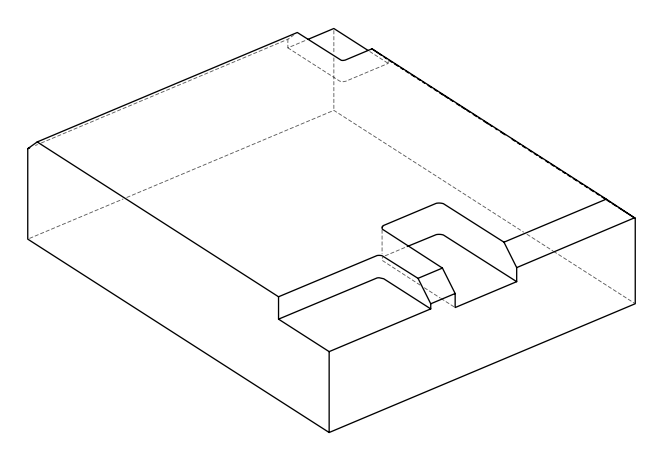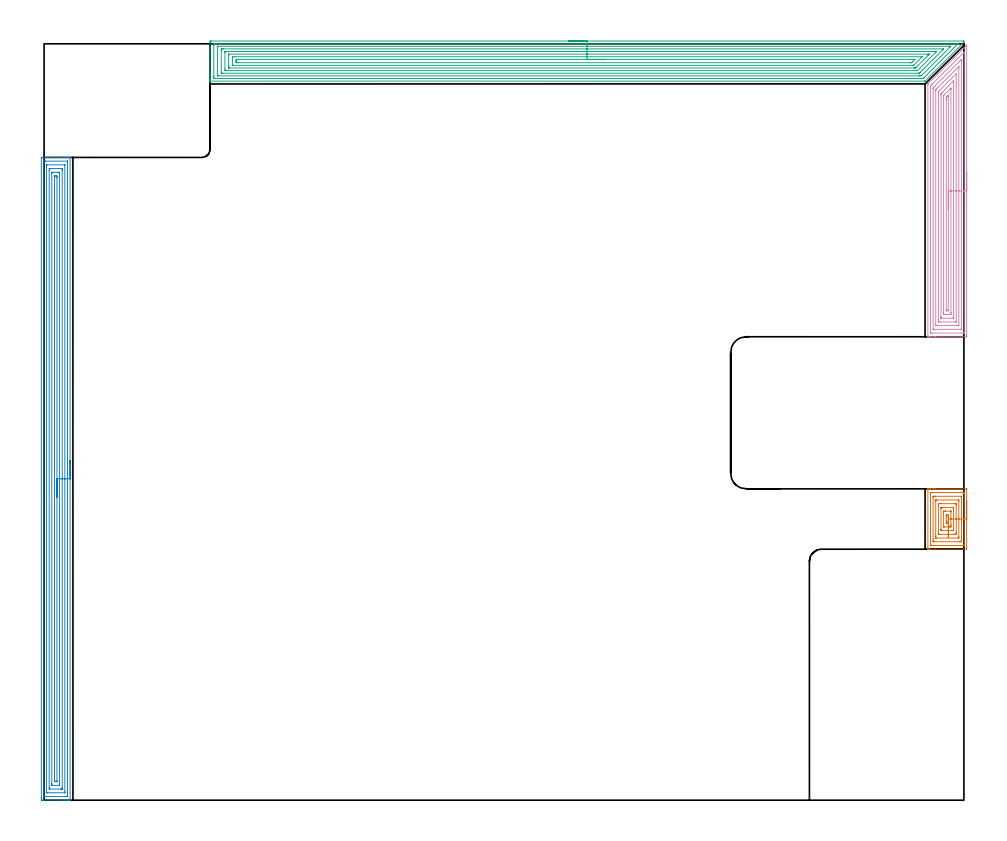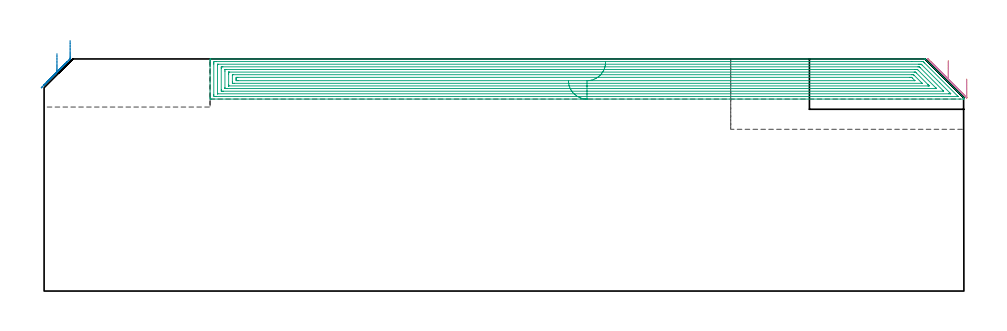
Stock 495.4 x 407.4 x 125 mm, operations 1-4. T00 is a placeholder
(PLAN: 7 operations, 3 tool changes, 140.9 min)
(1 AREA_MILL | FG_CHAMFER_SURFACE | UGT0205_001 | 2.36 min | 10584 mm3)
(2 AREA_MILL_1 | FG_CHAMFER_SURFACE_1 | UGT0205_001 | 16.87 min | 42464 mm3)
(3 AREA_MILL_2 | FG_CHAMFER_SURFACE_2 | UGT0205_001 | 25.7 min | 96458 mm3)
(4 AREA_MILL_3 | FG_CHAMFER_SURFACE_3 | UGT0205_001 | 9.68 min | 33121 mm3)
(5 MILL_CORNER_NOTCH_RECTANGULAR | CORNER_NOTCH_RECTANGULAR | NXT0201_009 | Follow Part, ap 2, ae 75% | 30.74 min | 138854 mm3)
(6 MILL_CORNER_NOTCH_RECTANGULAR_1 | CORNER_NOTCH_RECTANGULAR_1 | NXT0201_011 | Follow Part, ap 3, ae 75% | 31.38 min | 302875 mm3)
(7 MILL_SLOT | SLOT_PARTIAL_RECTANGULAR | NXT0201_012 | Follow Part, ap 4, ae 75% | 24.19 min | 385244 mm3)
(TOOL UGT0205_001 | Chamfer Mill 20 x 3 x 45 deg. | D20 FL50 Z2)
(TOOL NXT0201_009 | ENDMILL 8mm [2P460-0800-NA 1630] | D8 FL26 Z6)
(TOOL NXT0201_011 | ENDMILL 12mm [2P460-1200-NA 1630] | D12 FL38 Z6)
(TOOL NXT0201_012 | ENDMILL 16mm [2P460-1600-NA 1630] | D16 FL38 Z6)
(OP 1 AREA_MILL)
G17 G21 G94 G90
T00 M6
G54
G17 G0 G90 X496.9 Y161.45 S1061 M3
G43 Z135. H0
Z114.1
G94 G1 Y161.412 Z113.228 F250.
Y161.298 Z112.364
Y161.109 Z111.512
Y160.847 Z110.68
Y160.513 Z109.874
Y160.11 Z109.1
Y159.642 Z108.364
Y159.11 Z107.672
Y158.521 Z107.029
Y157.878 Z106.44
Y157.186 Z105.908
Y156.45 Z105.44
Y155.676 Z105.037
Y154.87 Z104.703
Y154.038 Z104.441
Y153.187 Z104.252
Y152.322 Z104.138
Y151.45 Z104.1
X496.899 Y135.817 Z104.101
X496.896 Y135.203
X496.895 Y135.201 Z104.102
X479.919 Y135.2 Z121.076
X477.514 Z123.481
X476.832 Z124.168
X476.474 Z124.525
X476.066 Z124.925
X476.049 Y135.202 Z124.942
X476.003 Y135.21 Z124.988
X476. Y135.371 Z125.
Y167.53
X476.003 Y167.656 Z124.989
X476.047 Y167.69 Z124.944
X476.064 Y167.694 Z124.927
X476.474 Y167.7 Z124.525
X476.832 Z124.168
X477.514 Z123.481
X478.749 Z122.248
X479.302 Z121.693
X479.919 Z121.076
X496.895 Y167.699 Z104.102
X496.896 Y167.698 Z104.101
X496.9 Y167.083 Z104.1
Y151.45
X495.486 Z105.514
Y137.504
X495.484 Y137.404 Z105.516
X495.479 Y137.213 Z105.521
X495.386 Y137.209 Z105.614
X494.895 Y137.201 Z106.105
X477.918 Y137.2 Z123.082
X477.514 Y137.202 Z123.486
X477.457 Y137.205 Z123.543
X477.428 Y137.209 Z123.572
X477.421 Y137.304 Z123.579
X477.416 Y137.504 Z123.584
X477.414 Y137.604 Z123.586
Y137.704
X477.415 Y165.396 Z123.585
X477.416 Y165.496 Z123.584
X477.421 Y165.687 Z123.579
X477.514 Y165.691 Z123.486
X478.005 Y165.699 Z122.995
X494.982 Y165.7 Z106.018
X495.386 Y165.698 Z105.614
X495.443 Y165.695 Z105.557
X495.472 Y165.691 Z105.528
X495.479 Y165.596 Z105.521
X495.484 Y165.396 Z105.516
X495.486 Y165.296 Z105.514
Y165.196
Y151.45
X494.072 Z106.928
X494.071 Y139.811 Z106.929
X494.07 Y139.391 Z106.93
X494.067 Y139.273 Z106.933
X494.065 Y139.222 Z106.935
X493.979 Y139.21 Z107.021
X493.787 Y139.202 Z107.213
X493.598 Y139.201 Z107.402
X492.895 Y139.2 Z108.105
X479.302 Z121.698
X479.113 Y139.202 Z121.887
X478.921 Y139.21 Z122.079
X478.835 Y139.222 Z122.165
X478.833 Y139.273 Z122.167
X478.83 Y139.391 Z122.17
X478.829 Y139.863 Z122.171
X478.828 Y140.284 Z122.172
X478.829 Y163.089 Z122.171
X478.83 Y163.51 Z122.17
X478.833 Y163.627 Z122.167
X478.835 Y163.678 Z122.165
X478.921 Y163.69 Z122.079
X479.113 Y163.698 Z121.887
X479.302 Y163.699 Z121.698
X480.005 Y163.7 Z120.995
X493.789 Y163.699 Z107.211
X493.916 Y163.697 Z107.084
X494.017 Y163.691 Z106.983
X494.065 Y163.685 Z106.935
X494.067 Y163.666 Z106.933
X494.069 Y163.51 Z106.931
X494.071 Y163.037 Z106.929
X494.072 Y162.616 Z106.928
Y151.45
X492.657 Z108.343
Y142.07
X492.651 Y141.231 Z108.349
X492.649 Y141.21 Z108.351
X492.627 Y141.206 Z108.373
X492.573 Y141.202 Z108.427
X492.464 Y141.2 Z108.536
X492.247 Z108.753
X480.436 Z120.564
X480.327 Y141.202 Z120.673
X480.273 Y141.206 Z120.727
X480.251 Y141.21 Z120.749
X480.249 Y141.231 Z120.751
X480.244 Y142.07 Z120.756
X480.243 Y142.916 Z120.757
Y160.83
X480.249 Y161.669 Z120.751
X480.251 Y161.69 Z120.749
X480.273 Y161.694 Z120.727
X480.327 Y161.698 Z120.673
X480.436 Y161.7 Z120.564
X480.653 Z120.347
X492.469 Z108.531
X492.575 Y161.698 Z108.425
X492.627 Y161.694 Z108.373
X492.648 Y161.69 Z108.352
X492.65 Y161.676 Z108.35
X492.657 Y160.877 Z108.343
Y160.83
Y151.45
X491.243 Z109.757
Y144.425
X491.242 Y143.857 Z109.758
X491.24 Y143.535 Z109.76
X491.236 Y143.216 Z109.764
X490.918 Y143.207 Z110.082
X490.68 Y143.202 Z110.32
X490.024 Y143.2 Z110.976
X489.788 Z111.212
X482.639 Z118.361
X481.982 Y143.202 Z119.018
X481.742 Y143.204 Z119.258
X481.678 Y143.21 Z119.322
X481.664 Y143.229 Z119.336
X481.662 Y143.284 Z119.338
X481.658 Y143.857 Z119.342
X481.657 Y144.182 Z119.343
Y158.475
X481.658 Y159.043 Z119.342
X481.66 Y159.365 Z119.34
X481.664 Y159.684 Z119.336
X481.982 Y159.693 Z119.018
X482.22 Y159.698 Z118.78
X482.876 Y159.7 Z118.124
X483.112 Z117.888
X490.261 Z110.739
X490.918 Y159.699 Z110.082
X491.158 Y159.696 Z109.842
X491.222 Y159.69 Z109.778
X491.236 Y159.671 Z109.764
X491.238 Y159.616 Z109.762
X491.242 Y159.043 Z109.758
X491.243 Y158.718 Z109.757
Y151.45
X489.829 Z111.171
Y146.732
Y145.839
X489.828 Y145.644 Z111.172
X489.824 Y145.295 Z111.176
X489.822 Y145.217 Z111.178
X489.722 Y145.21 Z111.278
X489.572 Y145.203 Z111.428
X489.131 Y145.201 Z111.869
X488.681 Y145.2 Z112.319
X483.769 Z117.231
X483.318 Y145.202 Z117.682
X483.127 Y145.207 Z117.873
X483.088 Y145.21 Z117.912
X483.078 Y145.276 Z117.922
X483.074 Y145.445 Z117.926
X483.072 Y145.644 Z117.928
X483.071 Y145.839 Z117.929
Y157.061
X483.072 Y157.256 Z117.928
X483.076 Y157.605 Z117.924
X483.078 Y157.683 Z117.922
X483.178 Y157.69 Z117.822
X483.328 Y157.697 Z117.672
X483.769 Y157.699 Z117.231
X484.219 Y157.7 Z116.781
X489.131 Z111.869
X489.582 Y157.698 Z111.418
X489.773 Y157.693 Z111.227
X489.812 Y157.69 Z111.188
X489.822 Y157.624 Z111.178
X489.826 Y157.455 Z111.174
X489.828 Y157.256 Z111.172
X489.829 Y156.558 Z111.171
Y156.363
Y151.45
X488.415 Z112.585
Y148.323
X488.414 Y148.146 Z112.586
X488.411 Y147.43 Z112.589
X488.408 Y147.259 Z112.592
X488.404 Y147.21 Z112.596
X488.352 Y147.207 Z112.648
X488.237 Y147.204 Z112.763
X487.574 Y147.2 Z113.426
X487.344 Z113.656
X484.893 Z116.107
X484.663 Y147.201 Z116.337
X484.586 Y147.203 Z116.414
X484.525 Y147.207 Z116.475
X484.492 Y147.212 Z116.508
X484.491 Y147.253 Z116.509
X484.487 Y147.43 Z116.513
X484.486 Y147.607 Z116.514
Y154.754
X484.489 Y155.47 Z116.511
X484.492 Y155.641 Z116.508
X484.496 Y155.69 Z116.504
X484.548 Y155.693 Z116.452
X484.663 Y155.696 Z116.337
X485.326 Y155.7 Z115.674
X485.556 Z115.444
X488.007 Z112.993
X488.237 Y155.699 Z112.763
X488.314 Y155.697 Z112.686
X488.375 Y155.693 Z112.625
X488.408 Y155.688 Z112.592
X488.409 Y155.647 Z112.591
X488.413 Y155.47 Z112.587
X488.414 Y155.293 Z112.586
X488.415 Y151.45 Z112.585
X487. Z114.
Y150.453
Y150.11
X486.998 Y149.562 Z114.002
X486.993 Y149.217 Z114.007
X486.466 Y149.2 Z114.534
X486.45 Y149.201 Z114.55
X485.907 Y149.217 Z115.093
X485.901 Y149.765 Z115.099
X485.9 Y150.11 Z115.1
Y150.66
Y152.447
Y152.79
X485.902 Y153.338 Z115.098
X485.907 Y153.683 Z115.093
X486.434 Y153.7 Z114.566
X486.45 Y153.699 Z114.55
X486.993 Y153.683 Z114.007
X486.999 Y153.135 Z114.001
X487. Y152.79 Z114.
Y152.24
Y151.45
Y150.578 Z114.038
Y149.714 Z114.151
Y148.862 Z114.34
Y148.03 Z114.603
Y147.224 Z114.936
Y146.45 Z115.339
Y145.714 Z115.808
Y145.022 Z116.339
Y144.379 Z116.928
Y143.79 Z117.572
Y143.259 Z118.264
Y142.79 Z119.
Y142.387 Z119.773
Y142.053 Z120.579
Y141.791 Z121.411
Y141.602 Z122.263
Y141.488 Z123.128
Y141.45 Z124.
G0 Z135.
M5
M2
(OP 2 AREA_MILL_1)
G17 G21 G94 G90
T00 M6
G54
G17 G0 G90 X14. Y183.1 S1061 M3
G43 Z135. H0
G94 G1 Y183.062 Z134.128 F250.
Y182.948 Z133.263
Y182.759 Z132.412
Y182.497 Z131.58
Y182.163 Z130.774
Y181.76 Z130.
Y181.292 Z129.264
Y180.76 Z128.572
Y180.171 Z127.929
Y179.528 Z127.339
Y178.836 Z126.808
Y178.1 Z126.34
Y177.326 Z125.937
Y176.52 Z125.603
Y175.688 Z125.341
Y174.837 Z125.152
Y173.972 Z125.038
Y173.1 Z125.
Y0.176
X13.997 Y0.01 Z124.988
X13.939 Y0.007 Z124.93
X13.522 Y0. Z124.521
X13.2 Z124.2
X12.499 Z123.494
X11.255 Z122.252
X9.821 Z120.816
X-0.891 Y0.001 Z110.106
X-1.129 Y0.002 Z109.868
X-1.492 Y0.007 Z109.506
X-1.494 Y0.02 Z109.504
X-1.499 Y0.622 Z109.501
X-1.5 Y1.232 Z109.5
Y345.578
X-1.497 Y345.865 Z109.502
X-1.492 Y346.19 Z109.506
X-1.162 Y346.2 Z109.835
X10.713 Z121.708
X12.148 Z123.144
X12.499 Z123.494
X13.2 Z124.2
X13.522 Z124.521
X13.939 Y346.193 Z124.93
X13.997 Y346.19 Z124.988
X14. Y346.024 Z125.
Y173.1
X12.586 Z123.586
Y2.323
X12.585 Y2.236 Z123.585
X12.581 Y2.062 Z123.581
X12.579 Y2.017 Z123.579
X12.573 Y2.01 Z123.573
X12.55 Y2.006 Z123.55
X12.499 Y2.003 Z123.499
X12.015 Y2. Z123.015
X11.606 Z122.606
X0.001 Y2.001 Z111.001
X-0.057 Y2.002 Z110.943
X-0.073 Y2.005 Z110.927
X-0.077 Y2.008 Z110.923
X-0.08 Y2.033 Z110.92
X-0.084 Y2.148 Z110.917
X-0.086 Y2.497 Z110.914
Y343.877
X-0.085 Y343.964 Z110.915
X-0.081 Y344.138 Z110.919
X-0.079 Y344.183 Z110.921
X-0.073 Y344.191 Z110.927
X-0.05 Y344.194 Z110.95
X0.001 Y344.197 Z111.001
X0.485 Y344.2 Z111.485
X0.894 Z111.894
X12.499 Y344.199 Z123.499
X12.557 Y344.198 Z123.557
X12.573 Y344.195 Z123.573
X12.577 Y344.192 Z123.577
X12.58 Y344.167 Z123.58
X12.583 Y344.051 Z123.583
X12.585 Y343.877 Z123.585
X12.586 Y343.79 Z123.586
Y173.1
X11.171 Z122.171
Y4.632
X11.17 Y4.197 Z122.17
X11.167 Y4.083 Z122.167
X11.165 Y4.028 Z122.165
X11.159 Y4.01 Z122.159
X11.107 Y4.007 Z122.107
X10.909 Y4.001 Z121.909
X1.59 Z112.59
X1.458 Y4.004 Z112.458
X1.354 Y4.01 Z112.354
X1.334 Y4.013 Z112.334
X1.332 Y4.019 Z112.332
X1.33 Y4.044 Z112.33
X1.329 Y4.197 Z112.329
Y341.568
X1.33 Y342.003 Z112.33
X1.333 Y342.117 Z112.333
X1.335 Y342.172 Z112.335
X1.341 Y342.19 Z112.341
X1.393 Y342.193 Z112.393
X1.591 Y342.199 Z112.591
X10.91 Z121.91
X11.041 Y342.196 Z122.041
X11.146 Y342.19 Z122.146
X11.166 Y342.187 Z122.166
X11.168 Y342.181 Z122.168
X11.169 Y342.156 Z122.169
X11.171 Y342.003 Z122.171
Y173.1
X9.757 Z120.757
Y6.878
X9.751 Y6.054 Z120.751
X9.744 Y6.01 Z120.744
X9.695 Y6.005 Z120.695
X9.586 Y6.002 Z120.586
X9.367 Y6. Z120.367
X8.928 Z119.928
X3.126 Z114.126
X2.912 Y6.002 Z113.912
X2.804 Y6.005 Z113.804
X2.756 Y6.01 Z113.756
X2.75 Y6.043 Z113.75
X2.743 Y6.814 Z113.743
Y6.878
Y339.322
X2.749 Y340.146 Z113.749
X2.755 Y340.19 Z113.755
X2.805 Y340.195 Z113.805
X2.914 Y340.198 Z113.914
X3.133 Y340.2 Z114.133
X3.572 Z114.572
X9.373 Z120.373
X9.588 Y340.198 Z120.588
X9.696 Y340.195 Z120.696
X9.744 Y340.19 Z120.744
X9.75 Y340.157 Z120.75
X9.757 Y339.386 Z120.757
Y339.322
Y173.1
X8.343 Z119.343
Y8.665
X8.342 Y8.359 Z119.342
X8.337 Y8.05 Z119.337
X8.336 Y8.015 Z119.336
X8.324 Y8.01 Z119.324
X8.284 Y8.005 Z119.284
X8.201 Y8.002 Z119.201
X8.035 Y8. Z119.035
X7.807 Z118.807
X5.129 Z116.129
X4.465 Y8.002 Z115.465
X4.233 Y8.004 Z115.233
X4.174 Y8.01 Z115.174
X4.164 Y8.027 Z115.164
X4.161 Y8.075 Z115.161
X4.158 Y8.665 Z115.158
X4.157 Y8.973 Z115.157
Y337.535
X4.158 Y337.841 Z115.158
X4.163 Y338.15 Z115.163
X4.164 Y338.185 Z115.164
X4.176 Y338.19 Z115.176
X4.216 Y338.195 Z115.216
X4.298 Y338.198 Z115.298
X4.465 Y338.2 Z115.465
X4.693 Z115.693
X7.371 Z118.371
X8.035 Y338.198 Z119.035
X8.267 Y338.196 Z119.267
X8.326 Y338.19 Z119.326
X8.336 Y338.173 Z119.336
X8.338 Y338.125 Z119.338
X8.342 Y337.535 Z119.342
X8.343 Y337.227 Z119.343
Y173.1
X6.929 Z117.929
X6.928 Y10.453 Z117.928
X6.926 Y10.113 Z117.926
X6.924 Y10.029 Z117.924
X6.923 Y10.015 Z117.923
X6.907 Y10.01 Z117.907
X6.853 Y10.006 Z117.853
X6.701 Y10.001 Z117.701
X6.25 Z117.25
X5.808 Y10.002 Z116.808
X5.62 Y10.008 Z116.62
X5.579 Y10.01 Z116.579
X5.577 Y10.079 Z116.577
X5.573 Y10.237 Z116.573
X5.572 Y10.453 Z116.572
X5.571 Y11.132 Z116.571
Y335.747
X5.574 Y336.087 Z116.574
X5.576 Y336.171 Z116.576
X5.577 Y336.185 Z116.577
X5.593 Y336.19 Z116.593
X5.647 Y336.194 Z116.647
X5.799 Y336.199 Z116.799
X6.25 Y336.2 Z117.25
X6.692 Y336.198 Z117.692
X6.88 Y336.192 Z117.88
X6.921 Y336.19 Z117.921
X6.923 Y336.121 Z117.923
X6.927 Y335.963 Z117.927
X6.928 Y335.747 Z117.928
X6.929 Y335.068 Z117.929
Y173.1
Y172.228 Z117.967
Y171.364 Z118.081
Y170.512 Z118.27
Y169.68 Z118.532
Y168.874 Z118.866
Y168.1 Z119.269
Y167.364 Z119.737
Y166.672 Z120.268
Y166.029 Z120.858
Y165.44 Z121.501
Y164.909 Z122.193
Y164.44 Z122.929
Y164.037 Z123.703
Y163.703 Z124.509
Y163.441 Z125.341
Y163.252 Z126.192
Y163.138 Z127.057
Y163.1 Z127.929
G0 Z135.
M5
M2
(OP 3 AREA_MILL_2)
G17 G21 G94 G90
T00 M6
G54
G17 G0 G90 X282.4 Y408.9 S1061 M3
G43 Z135. H0
Z113.4
G94 G1 X282.438 Z112.528 F250.
X282.552 Z111.664
X282.741 Z110.812
X283.003 Z109.98
X283.337 Z109.174
X283.74 Z108.4
X284.208 Z107.664
X284.739 Z106.972
X285.329 Z106.329
X285.972 Z105.74
X286.664 Z105.208
X287.4 Z104.74
X288.174 Z104.337
X288.98 Z104.003
X289.812 Z103.741
X290.663 Z103.552
X291.528 Z103.438
X292.4 Z103.4
X495.227
X495.281 Y408.898 Z103.402
X495.399 Y408.891 Z103.405
X495.4 Y408.332 Z103.966
X495.398 Y408.209 Z104.088
X495.375 Y408.175 Z104.124
X492.204 Y405.002 Z107.295
X474.693 Y387.492 Z124.807
X474.606 Y387.408 Z124.891
X474.495 Y387.304 Z124.99
X474.229 Y387.3 Z125.
X89.573
X89.41 Y387.303 Z124.988
X89.407 Y387.346 Z124.946
X89.4 Y387.741 Z124.559
Y388.067 Z124.233
Y388.758 Z123.538
Y389.993 Z122.304
Y390.537 Z121.757
Y391.155 Z121.141
Y408.06 Z104.237
X89.402 Y408.332 Z103.965
X89.408 Y408.892 Z103.406
X89.456 Y408.894 Z103.404
X90.02 Y408.9 Z103.4
X292.4
Y407.486 Z104.814
X492.056
X492.099 Y407.485 Z104.815
X492.142 Y407.483 Z104.817
X492.212 Y407.479 Z104.821
X492.184 Y407.442 Z104.858
X492.145 Y407.397 Z104.903
X492.099 Y407.349 Z104.951
X474.229 Y389.479 Z122.821
X473.867 Y389.119 Z123.182
X473.5 Y388.758 Z123.542
X473.468 Y388.729 Z123.571
X473.421 Y388.721 Z123.579
X473.377 Y388.717 Z123.584
X473.336 Y388.715 Z123.585
X472.485 Y388.714 Z123.586
X467.32
X92.701
X91.848 Y388.717 Z123.583
X91.807 Y388.719 Z123.581
X91.41 Y388.758 Z123.542
X91.403 Y389.16 Z123.14
X91.401 Y389.647 Z122.653
X91.4 Y390.053 Z122.247
X91.401 Y406.553 Z105.747
X91.402 Y406.956 Z105.344
X91.41 Y407.442 Z104.858
X91.769 Y407.481 Z104.819
X91.807 Y407.483 Z104.817
X92.657 Y407.486 Z104.814
X292.4
Y406.072 Z106.228
X487.221 Y406.071 Z106.229
X487.632
X488.119 Y406.068 Z106.232
X488.219 Y406.065 Z106.235
X488.344 Y406.054 Z106.246
X488.24 Y405.947 Z106.353
X487.962 Y405.663 Z106.637
X482.418 Y400.117 Z112.183
X472.837 Y390.537 Z121.763
X472.639 Y390.341 Z121.959
X472.442 Y390.148 Z122.152
X471.952 Y390.135 Z122.165
X471.549 Y390.131 Z122.169
X471.065 Y390.129 Z122.171
X94.004
X93.594 Y390.131 Z122.169
X93.458 Y390.133 Z122.167
X93.417 Y390.135 Z122.165
X93.41 Y390.215 Z122.085
X93.405 Y390.344 Z121.956
X93.401 Y390.537 Z121.763
X93.4 Y390.73 Z121.57
X93.401 Y405.855 Z106.445
X93.409 Y406.049 Z106.251
X93.412 Y406.066 Z106.234
X93.417 Y406.068 Z106.232
X93.441 Y406.07 Z106.23
X93.492 Y406.071 Z106.229
X93.594
X292.4 Y406.072 Z106.228
Y404.657 Z107.643
X484.174
X484.361 Y404.655 Z107.645
X484.454 Y404.653 Z107.648
X484.487 Y404.651 Z107.649
X484.484 Y404.644 Z107.656
X484.34 Y404.492 Z107.808
X484.197 Y404.346 Z107.954
X484.058 Y404.206 Z108.094
X471.859 Y392.008 Z120.292
X471.549 Y391.701 Z120.599
X471.407 Y391.567 Z120.733
X471.379 Y391.55 Z120.75
X471.334 Y391.547 Z120.753
X471.238 Y391.545 Z120.755
X471.044 Y391.543 Z120.757
X470.655
X96.275
X96.158 Y391.544 Z120.756
X95.476 Y391.55 Z120.75
X95.41 Y391.562 Z120.738
X95.407 Y391.662 Z120.638
X95.403 Y391.874 Z120.426
X95.4 Y392.298 Z120.002
Y403.865 Z108.435
X95.403 Y404.319 Z107.981
X95.407 Y404.537 Z107.763
X95.41 Y404.64 Z107.66
X95.504 Y404.651 Z107.649
X96.275 Y404.656 Z107.644
X96.392 Y404.657 Z107.643
X292.4
Y403.243 Z109.057
X480.233
X480.357 Y403.242 Z109.058
X480.484 Y403.24 Z109.06
X480.599 Y403.237 Z109.063
X480.543 Y403.153 Z109.147
X480.484 Y403.084 Z109.216
X480.439 Y403.038 Z109.262
X480.396 Y402.994 Z109.306
X470.608 Y393.206 Z119.094
X470.434 Y393.04 Z119.26
X470.371 Y392.981 Z119.319
X470.331 Y392.964 Z119.336
X470.262 Y392.962 Z119.338
X470.011 Y392.958 Z119.342
X469.762 Y392.957 Z119.343
X469.118
X98.062
X97.416 Y392.96 Z119.34
X97.413 Y392.962 Z119.338
X97.404 Y392.971 Z119.329
X97.402 Y393.206 Z119.094
X97.4 Y393.865 Z118.435
Y402.763 Z109.537
X97.403 Y402.994 Z109.306
X97.407 Y403.158 Z109.142
X97.41 Y403.234 Z109.066
X97.561 Y403.237 Z109.063
X97.813 Y403.241 Z109.059
X98.062 Y403.243 Z109.057
X98.705
X292.4
Y401.829 Z110.471
X476.016
X476.293 Y401.828 Z110.472
X476.567 Y401.825 Z110.475
X476.743 Y401.822 Z110.478
X476.629 Y401.689 Z110.611
X476.534 Y401.589 Z110.711
X476.166 Y401.214 Z111.086
X476.092 Y401.139 Z111.161
X469.762 Y394.81 Z117.49
X469.4 Y394.456 Z117.844
X469.323 Y394.382 Z117.918
X469.176 Y394.378 Z117.922
X468.868 Y394.374 Z117.926
X468.591 Y394.372 Z117.928
X99.849
X99.571 Y394.373 Z117.927
X99.467 Y394.376 Z117.924
X99.42 Y394.378 Z117.922
X99.41 Y394.4 Z117.9
X99.404 Y394.54 Z117.76
X99.401 Y394.986 Z117.314
X99.4 Y395.433 Z116.867
X99.401 Y401.214 Z111.086
X99.403 Y401.658 Z110.642
X99.41 Y401.809 Z110.491
X99.414 Y401.823 Z110.477
X99.426 Y401.825 Z110.475
X99.463 Y401.827 Z110.473
X99.54 Y401.828 Z110.472
X292.4 Y401.829 Z110.471
Y400.415 Z111.885
X472.533 Y400.414 Z111.886
X472.714 Y400.413 Z111.887
X472.835 Y400.409 Z111.891
X472.898 Y400.405 Z111.895
X472.886 Y400.39 Z111.91
X472.825 Y400.324 Z111.976
X472.635 Y400.132 Z112.168
X472.442 Y399.939 Z112.361
X468.622 Y396.121 Z116.179
X468.372 Y395.876 Z116.424
X468.293 Y395.802 Z116.498
X468.155 Y395.792 Z116.508
X468.064 Y395.787 Z116.513
X467.974 Y395.786 Z116.514
X467.172 Y395.785 Z116.515
X101.726 Y395.786 Z116.514
X101.636 Y395.788 Z116.512
X101.546 Y395.792 Z116.508
X101.41 Y395.804 Z116.496
X101.407 Y395.876 Z116.424
X101.401 Y396.109 Z116.191
X101.4 Y399.669 Z112.631
X101.403 Y400.324 Z111.976
X101.406 Y400.383 Z111.917
X101.41 Y400.406 Z111.894
X101.455 Y400.409 Z111.891
X101.547 Y400.413 Z111.887
X101.636 Y400.414 Z111.886
X102.439 Y400.415 Z111.885
X292.4
Y399. Z113.3
X468.71
X468.868 Y398.999 Z113.301
X468.936 Y398.998 Z113.302
X469.014 Y398.994 Z113.306
X468.973 Y398.932 Z113.368
X468.93 Y398.882 Z113.418
X468.868 Y398.815 Z113.485
X467.708 Y397.655 Z114.645
X467.394 Y397.344 Z114.956
X467.285 Y397.24 Z115.06
X467.247 Y397.207 Z115.093
X467.195 Y397.204 Z115.096
X467.081 Y397.202 Z115.098
X466.645 Y397.2 Z115.1
X466.187
X104.316
X103.878 Y397.202 Z115.098
X103.423 Y397.207 Z115.093
X103.401 Y397.655 Z114.645
X103.4 Y397.678 Z114.622
Y398.545 Z113.755
X103.401 Y398.567 Z113.733
X103.423 Y398.993 Z113.307
X103.862 Y398.998 Z113.302
X104.316 Y399. Z113.3
X104.753
X292.4
X293.271 Z113.338
X294.136 Z113.451
X294.988 Z113.64
X295.82 Z113.903
X296.626 Z114.236
X297.4 Z114.639
X298.136 Z115.108
X298.828 Z115.639
X299.471 Z116.228
X300.06 Z116.872
X300.591 Z117.564
X301.06 Z118.3
X301.463 Z119.073
X301.797 Z119.879
X302.059 Z120.711
X302.248 Z121.563
X302.362 Z122.428
X302.4 Z123.3
G0 Z135.
M5
M2
(OP 4 AREA_MILL_3)
G17 G21 G94 G90
T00 M6
G54
G17 G0 G90 X496.9 Y338.15 S1061 M3
G43 Z135. H0
Z114.1
G94 G1 Y338.112 Z113.228 F250.
Y337.998 Z112.364
Y337.809 Z111.512
Y337.547 Z110.68
Y337.213 Z109.874
Y336.81 Z109.1
Y336.341 Z108.364
Y335.81 Z107.672
Y335.221 Z107.029
Y334.578 Z106.44
Y333.886 Z105.908
Y333.15 Z105.44
Y332.376 Z105.037
Y331.57 Z104.703
Y330.738 Z104.441
Y329.886 Z104.252
Y329.021 Z104.138
Y328.15 Z104.1
Y250.457
X496.898 Y250.185 Z104.102
X496.891 Y249.607 Z104.106
X496.863 Y249.603 Z104.134
X496.279 Y249.601 Z104.718
X495.692 Y249.6 Z105.305
X480.195 Z120.8
X479.582 Z121.415
X479.302 Z121.695
X477.514 Z123.481
X476.953 Z124.046
X476.39 Z124.609
X476.054 Z124.937
X476.05 Y249.601 Z124.941
X476.003 Y249.61 Z124.988
X476. Y249.74 Z125.
Y385.621
X476.004 Y385.784 Z124.989
X476.019 Y385.81 Z124.975
X476.087 Y385.886 Z124.911
X496.611 Y406.411 Z104.387
X496.726 Y406.526 Z104.27
X496.892 Y406.688 Z104.106
X496.896 Y406.638 Z104.104
X496.899 Y406.469 Z104.101
X496.9 Y406.411 Z104.1
Y328.15
X495.486 Z105.514
X495.485 Y251.967 Z105.515
X495.484 Y251.869 Z105.516
X495.48 Y251.768 Z105.52
X495.471 Y251.61 Z105.529
X495.386 Y251.608 Z105.614
X494.859 Y251.601 Z106.141
X477.883 Y251.6 Z123.117
X477.514 Y251.603 Z123.486
X477.462 Y251.605 Z123.538
X477.432 Y251.61 Z123.568
X477.421 Y251.617 Z123.579
X477.419 Y251.668 Z123.581
X477.415 Y251.868 Z123.585
X477.414 Y251.967 Z123.586
Y252.067
X477.415 Y383.938 Z123.585
X477.421 Y384.73 Z123.579
X477.431 Y384.768 Z123.569
X477.452 Y384.793 Z123.548
X477.514 Y384.86 Z123.486
X477.894 Y385.242 Z123.106
X478.272 Y385.621 Z122.728
X495.294 Y402.642 Z105.706
X495.386 Y402.73 Z105.614
X495.472 Y402.811 Z105.528
X495.48 Y402.65 Z105.52
X495.484 Y402.55 Z105.516
X495.485 Y402.451 Z105.515
X495.486 Y328.15 Z105.514
X494.072 Z106.928
X494.071 Y254.169 Z106.929
X494.069 Y253.75 Z106.931
X494.066 Y253.633 Z106.934
X494.065 Y253.612 Z106.935
X493.998 Y253.607 Z107.002
X493.898 Y253.603 Z107.102
X493.748 Y253.6 Z107.252
X493.598 Z107.402
X479.302 Y253.601 Z121.698
X479.152 Y253.603 Z121.848
X478.853 Y253.61 Z122.147
X478.834 Y253.614 Z122.166
X478.832 Y253.619 Z122.168
X478.83 Y253.641 Z122.17
X478.829 Y253.682 Z122.171
Y253.75
Y382.948
X478.832 Y383.416 Z122.168
X478.835 Y383.629 Z122.165
X478.84 Y383.728 Z122.16
X478.943 Y383.839 Z122.057
X479.121 Y384.019 Z121.879
X479.302 Y384.201 Z121.698
X493.598 Y398.498 Z107.402
X493.844 Y398.741 Z107.156
X494.035 Y398.925 Z106.965
X494.061 Y398.95 Z106.939
X494.065 Y398.912 Z106.935
X494.069 Y398.833 Z106.931
X494.071 Y398.76 Z106.929
Y398.705
X494.072 Y328.15 Z106.928
X492.657 Z108.343
Y255.79
X492.655 Y255.685 Z108.345
X492.653 Y255.633 Z108.347
X492.651 Y255.614 Z108.349
X492.628 Y255.608 Z108.372
X491.811 Y255.6 Z109.189
X491.743 Z109.257
X481.02 Z119.98
X480.262 Y255.61 Z120.738
X480.249 Y255.614 Z120.751
X480.247 Y255.632 Z120.753
X480.245 Y255.681 Z120.755
X480.243 Y255.78 Z120.757
Y255.978
Y382.057
X480.247 Y382.478 Z120.753
X480.25 Y382.684 Z120.75
X480.351 Y382.792 Z120.649
X480.5 Y382.948 Z120.5
X483.994 Y386.444 Z117.006
X492.392 Y394.843 Z108.608
X492.616 Y395.062 Z108.384
X492.64 Y395.084 Z108.36
X492.649 Y395.09 Z108.351
X492.651 Y395.069 Z108.349
X492.654 Y394.906 Z108.346
X492.657 Y394.579 Z108.343
Y394.531
Y328.15
X491.243 Z109.757
X491.242 Y257.772 Z109.758
X491.24 Y257.686 Z109.76
X491.237 Y257.63 Z109.763
X491.234 Y257.61 Z109.766
X491.22 Y257.608 Z109.78
X490.918 Y257.603 Z110.082
X490.63 Y257.6 Z110.37
X482.588 Z118.412
X481.982 Y257.603 Z119.018
X481.688 Y257.607 Z119.312
X481.663 Y257.618 Z119.337
X481.661 Y257.633 Z119.339
X481.658 Y258.205 Z119.342
X481.657 Y258.529 Z119.343
Y380.599
X481.658 Y381.166 Z119.342
X481.661 Y381.486 Z119.339
X481.664 Y381.597 Z119.336
X481.674 Y381.662 Z119.326
X482.019 Y382.02 Z118.981
X490.967 Y390.967 Z110.033
X491.084 Y391.073 Z109.916
X491.236 Y391.188 Z109.764
X491.24 Y390.967 Z109.76
X491.242 Y390.829 Z109.758
X491.243 Y386.206 Z109.757
Y328.15
X489.829 Z111.171
X489.828 Y260.182 Z111.172
X489.826 Y259.987 Z111.174
X489.822 Y259.64 Z111.178
X489.815 Y259.61 Z111.185
X489.751 Y259.606 Z111.249
X489.648 Y259.602 Z111.352
X489.518 Y259.6 Z111.482
X483.263 Y259.601 Z117.737
X483.121 Y259.606 Z117.879
X483.095 Y259.61 Z117.905
X483.078 Y259.616 Z117.922
X483.076 Y259.646 Z117.924
X483.073 Y259.79 Z117.927
X483.072 Y259.987 Z117.928
X483.071 Y260.683 Z117.929
Y379.384
X483.072 Y380.079 Z117.928
X483.074 Y380.275 Z117.926
X483.079 Y380.617 Z117.921
X483.692 Y381.243 Z117.308
X489.615 Y387.166 Z111.385
X489.783 Y387.332 Z111.217
X489.82 Y387.365 Z111.18
X489.823 Z111.177
X489.825 Y387.362 Z111.175
X489.827 Y387.328 Z111.173
X489.829 Y387.228 Z111.171
Y387.12
Y328.15
X488.415 Z112.585
X488.414 Y262.66 Z112.586
Y262.484
X488.408 Y261.769 Z112.592
X488.4 Y261.607 Z112.6
X487.344 Y261.6 Z113.656
X484.831 Y261.601 Z116.169
X484.663 Y261.605 Z116.337
X484.5 Y261.61 Z116.5
X484.492 Y261.769 Z116.508
X484.489 Y261.942 Z116.511
X484.486 Y262.66 Z116.514
X484.485 Y262.837 Z116.515
Y378.67
X484.487 Y379.384 Z116.513
X484.49 Y379.556 Z116.51
X484.492 Y379.581 Z116.508
X484.503 Y379.596 Z116.497
X484.537 Y379.635 Z116.463
X484.663 Y379.764 Z116.337
X488.303 Y383.404 Z112.697
X488.356 Y383.455 Z112.644
X488.392 Y383.486 Z112.608
X488.405 Y383.497 Z112.595
X488.408 Y383.478 Z112.592
X488.413 Y383.125 Z112.587
X488.414 Y382.948 Z112.586
X488.415 Y328.15 Z112.585
X487. Z114.
Y263.893
X486.998 Y263.71 Z114.002
X486.996 Y263.644 Z114.004
X486.994 Y263.614 Z114.006
X486.977 Y263.61 Z114.023
X486.872 Y263.606 Z114.128
X486.45 Y263.6 Z114.55
X486.4 Z114.6
X486.028 Y263.607 Z114.972
X485.935 Y263.61 Z115.065
X485.906 Y263.62 Z115.094
X485.904 Y263.648 Z115.096
X485.902 Y263.724 Z115.098
X485.9 Y264.099 Z115.1
Y264.442
Y377.602
X485.903 Y378.147 Z115.097
X485.907 Y378.493 Z115.093
X485.915 Y378.555 Z115.085
X485.965 Y378.61 Z115.035
X486.044 Y378.694 Z114.956
X486.145 Y378.797 Z114.855
X486.45 Y379.102 Z114.55
X486.877 Y379.527 Z114.123
X486.969 Y379.612 Z114.031
X486.991 Y379.631 Z114.009
X486.994 Y379.622 Z114.006
X486.997 Y379.572 Z114.003
X486.999 Y379.502 Z114.001
X487. Y379.384 Z114.
Y379.133
Y328.15
Y327.278 Z114.038
Y326.413 Z114.151
Y325.562 Z114.34
Y324.73 Z114.603
Y323.924 Z114.936
Y323.15 Z115.339
Y322.414 Z115.808
Y321.722 Z116.339
Y321.079 Z116.928
Y320.489 Z117.572
Y319.958 Z118.264
Y319.49 Z119.
Y319.087 Z119.773
Y318.753 Z120.579
Y318.491 Z121.411
Y318.302 Z122.263
Y318.188 Z123.128
Y318.15 Z124.
G0 Z135.
M5
M2
